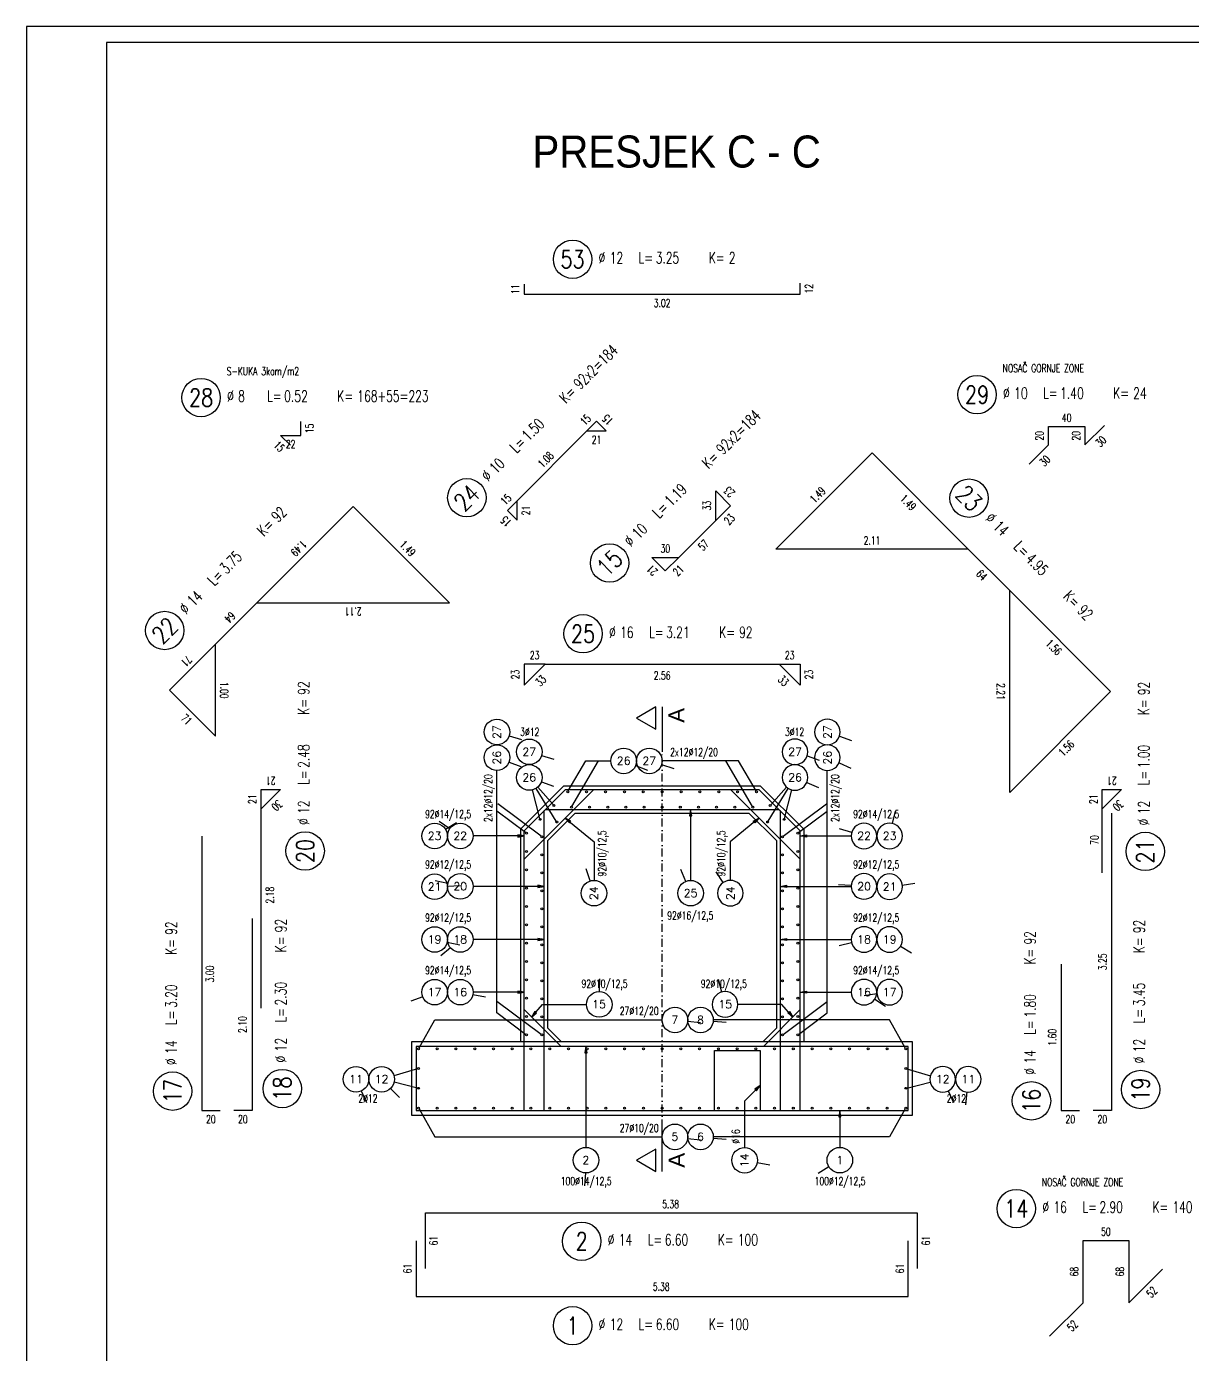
# Model space of a CAD drawing. Extents: x 14889 to 20301, y 1178 to 4297.
# Drawn here: x 14889 to 16165, y 2845 to 4297 of the extents above; entities that cross this region are included whole.
import ezdxf
from ezdxf.enums import TextEntityAlignment as Align

# ---------------------------------------------------------------- set-up
doc = ezdxf.new("R2010")
doc.units = 0
doc.header["$LTSCALE"] = 35
doc.linetypes.add('CENTER', pattern=[0.47, 0.25, -0.1, 0.02, -0.1])
doc.linetypes.add('HIDDEN', pattern=[9.525, 6.35, -3.175])
for name, color, linetype in [('ARM', 1, 'CONTINUOUS'), ('ARM-I', 6, 'CONTINUOUS'), ('BETON', 7, 'CONTINUOUS'), ('CRTICA', 7, 'CONTINUOUS'), ('KOTE', 4, 'CONTINUOUS'), ('OSI', 2, 'CENTER'), ('TANKO', 8, 'CONTINUOUS'), ('TEKST', 7, 'CONTINUOUS')]:
    doc.layers.add(name, color=color, linetype=linetype)
doc.styles.add('KOTE', font='romans.shx', dxfattribs={"width": 0.7})
doc.styles.add('NASLOV', font='ARIAL.TTF')
doc.styles.get("Standard").update_dxf_attribs({"font": 'romans.shx', "width": 0.9})

# ---------------------------------------------------------------- blocks, each defined once
blk = doc.blocks.new('POZ')
at = {"layer": 'ARM-I'}
blk.add_circle((0, 0), 0.6, dxfattribs=at)
at = {"layer": 'ARM', "width": 0.7}
for s, p in [('%%c', (0.814, -0.125)), ('L=', (2.064, -0.125)), ('K=', (4.256, -0.125))]:
    blk.add_text(s, height=0.35, dxfattribs=at).set_placement(p)
for tag, p in [('VA', (0.879, 0.435)), ('FI', (1.162, -0.13)), ('DUZ', (2.598, -0.13)), ('KOM', (4.881, -0.13))]:
    blk.add_attdef(tag, p, '', height=0.35, dxfattribs=at)
at = {"layer": 'ARM', "width": 0.7, "flags": 1}
for tag, p in [('TIP', (1.038, -0.896)), ('A', (1.162, -1.411)), ('B', (1.162, -1.918)), ('C', (1.162, -2.426)), ('D', (1.162, -2.934)), ('E', (1.162, -3.441)), ('F', (1.162, -3.949)), ('G', (1.162, -4.457)), ('H', (1.162, -4.964)), ('I', (1.162, -5.472)), ('J', (1.162, -5.98)), ('K', (1.162, -6.487)), ('L', (1.162, -6.995)), ('M', (1.162, -7.503)), ('N', (1.162, -8.011))]:
    blk.add_attdef(tag, p, '', height=0.35, dxfattribs=at)
at = {"layer": 'ARM-I', "width": 0.8}
blk.add_attdef('POZ', text='', height=0.55, dxfattribs=at).set_placement((0, 0), align=Align.MIDDLE)
blk = doc.blocks.new('STR')
at = {"layer": 'KOTE', "color": 9}
blk.add_lwpolyline([(-1, 0.17), (-1, -0.17), (0, 0)], close=True, dxfattribs=at)
at = {"layer": 'KOTE', "color": 9, "linetype": 'ByBlock'}
blk.add_solid([(-1, 0.17), (-1, -0.17), (0, 0)], dxfattribs=at)
blk = doc.blocks.new('P')
at = {"layer": 'KOTE'}
blk.add_circle((0, 0), 0.4, dxfattribs=at)
blk.add_attdef('P', text='', height=0.25, dxfattribs=at).set_placement((-0.004, 0.004), align=Align.MIDDLE)

msp = doc.modelspace()

# ---------------------------------------------------------------- linework, layer by layer
at = {"layer": 'ARM'}
for p, q in [((15433.6, 3417.3), (15478.8, 3462.5)), ((15433.6, 3386.2), (15510, 3462.5)), ((15478.8, 3462.5), (15690.4, 3462.5)), ((15659.3, 3462.5), (15735.6, 3386.2)), ((15735.6, 3417.3), (15690.4, 3462.5)), ((15455.6, 3111.5), (15455.6, 3439.3)), ((15456.8, 3440.5), (15712.4, 3440.5)), ((15713.6, 3439.3), (15713.6, 3111.5)), ((15433.6, 3111.5), (15433.6, 3417.3)), ((15735.6, 3111.5), (15735.6, 3417.3)), ((15474, 3181.5), (15433.6, 3221.9)), ((15735.6, 3221.9), (15695.3, 3181.5)), ((15641.8, 3111.5), (15641.8, 3177.2)), ((15641.8, 3177.2), (15691.8, 3177.2)), ((15691.8, 3177.2), (15691.8, 3111.5))]:
    msp.add_line(p, q, dxfattribs=at)
msp.add_lwpolyline([(15853.6, 3181.5), (15315.6, 3181.5), (15315.6, 3111.5), (15853.6, 3111.5)], close=True, dxfattribs=at)
at = {"layer": 'ARM-I'}
for points in [[(15433.6, 4015), (15433.6, 4004), (15735.6, 4004), (15735.6, 4016)], [(15178, 3839.1), (15167.3, 3849.7), (15189.3, 3849.7), (15189.3, 3864.7)], [(15425.9, 3756.9), (15425.9, 3778.1), (15502.3, 3854.5), (15523.5, 3854.5)], [(15985.9, 3818), (16007.1, 3839.2), (16007.1, 3859.2), (16047.1, 3859.2), (16047.1, 3839.2), (16068.3, 3860.5)], [(15573.2, 3716.3), (15602.9, 3716.3), (15643.2, 3756.6), (15643.2, 3789.1)], [(15964.8, 3459.3), (15964.8, 3679.9), (15919.5, 3725.1), (15708.8, 3725.1)], [(15096.1, 3520.8), (15096.1, 3621.2), (15141.4, 3666.5), (15352.1, 3666.5)], [(15433.6, 3576.6), (15456.6, 3599.6), (15712.6, 3599.6), (15735.6, 3576.6)], [(15146, 3223.3), (15146, 3441.3), (15167, 3462.3)], [(16066.1, 3371.3), (16066.1, 3441.3), (16087.1, 3462.3)], [(16076.1, 3436.5), (16076.1, 3111.5), (16056.1, 3111.5)], [(15081, 3411.5), (15081, 3111.5), (15101, 3111.5)], [(15136, 3321.5), (15136, 3111.5), (15116, 3111.5)], [(16021.1, 3271.5), (16021.1, 3111.5), (16041.1, 3111.5)], [(15325.6, 2938.6), (15325.6, 2999.6), (15863.6, 2999.6), (15863.6, 2938.6)], [(15315.6, 2969.1), (15315.6, 2908.1), (15853.6, 2908.1), (15853.6, 2969.1)], [(16008.2, 2864.5), (16045, 2901.2), (16045, 2969.2), (16095, 2969.2), (16095, 2901.2), (16131.8, 2938)]]:
    msp.add_lwpolyline(points, dxfattribs=at)
at = {"layer": 'BETON'}
for p, q in [((15429.6, 3418.9), (15477.2, 3466.5)), ((15477.2, 3466.5), (15692, 3466.5)), ((15739.6, 3418.9), (15692, 3466.5)), ((15459.6, 3406.5), (15489.6, 3436.5)), ((15489.6, 3436.5), (15679.6, 3436.5)), ((15679.6, 3436.5), (15709.6, 3406.5)), ((15429.6, 3418.9), (15429.6, 3186.5)), ((15739.6, 3418.9), (15739.6, 3186.5)), ((15459.6, 3201.5), (15459.6, 3406.5)), ((15709.6, 3406.5), (15709.6, 3201.5)), ((15474.6, 3186.5), (15459.6, 3201.5)), ((15709.6, 3201.5), (15694.6, 3186.5))]:
    msp.add_line(p, q, dxfattribs=at)
for points in [[(14889.4, 1373.1), (19511, 1373.1), (19511, 4296.7), (14889.4, 4296.7)], [(14976.9, 1390.6), (19493.5, 1390.6), (19493.5, 4279.2), (14976.9, 4279.2)], [(15858.6, 3186.5), (15310.6, 3186.5), (15310.6, 3106.5), (15858.6, 3106.5)]]:
    msp.add_lwpolyline(points, close=True, dxfattribs=at)
at = {"layer": 'CRTICA'}
for p, q in [((15417.3, 3521.2), (15430.7, 3517.1)), ((15778.5, 3520.6), (15791.7, 3516)), ((15452.8, 3499.6), (15466.2, 3495.5)), ((15417.1, 3492.4), (15430.2, 3487.5)), ((15555.6, 3488.6), (15568.7, 3483.5)), ((15584, 3489.6), (15597.3, 3485.4)), ((15743.2, 3499.1), (15756.4, 3494.6)), ((15778.1, 3491.6), (15790.9, 3485.9)), ((15452.5, 3470.8), (15465.6, 3466)), ((15742.8, 3470.1), (15755.7, 3464.7)), ((15352.3, 3419.6), (15340.8, 3427.5)), ((15836.6, 3425.2), (15839.8, 3438.8)), ((15347.7, 3419.1), (15359.5, 3426.5)), ((15792, 3415.5), (15778.5, 3419.5)), ((15505.8, 3362.4), (15501.5, 3375.7)), ((15610.4, 3362), (15605.1, 3374.9)), ((15651.4, 3360.7), (15643.6, 3372.4)), ((15350.2, 3359.6), (15336.5, 3362.7)), ((15349.8, 3356.8), (15363.8, 3357.5)), ((15791.4, 3357.3), (15777.5, 3358.2)), ((15847.3, 3358), (15861.1, 3359.9)), ((15353.1, 3289.4), (15342.4, 3280.4)), ((15349.5, 3295.5), (15363.2, 3292.6)), ((15791.8, 3294.9), (15778.3, 3291.4)), ((15845.4, 3291.2), (15857.4, 3284)), ((15516.1, 3241.4), (15516.4, 3255.4)), ((15649.9, 3241), (15646.4, 3254.5)), ((15377.6, 3238.2), (15391.3, 3235.6)), ((15819.5, 3238.9), (15805.7, 3237)), ((15322.7, 3235.9), (15309.6, 3230.9)), ((15817.1, 3233.2), (15828.9, 3225.6)), ((15612.5, 3209), (15626.5, 3207.6)), ((15640.6, 3209.3), (15654.5, 3208.1)), ((15255.5, 3132.9), (15261.2, 3120.1)), ((15287.5, 3135.6), (15297.3, 3125.6)), ((15897.4, 3133), (15903.3, 3120.3)), ((15918, 3131.7), (15916.6, 3117.8)), ((15612.5, 3080.9), (15626.4, 3079.3)), ((15640.6, 3081.3), (15654.5, 3080)), ((15688.6, 3054.6), (15702.4, 3052.1)), ((15767.1, 3049.7), (15755.2, 3042.4)), ((15500.6, 3043.1), (15499.8, 3029.2))]:
    msp.add_line(p, q, dxfattribs=at)
at = {"layer": 'KOTE'}
for centre in [(15481.4, 3460), (15502, 3460), (15522.7, 3460), (15543.3, 3460), (15564, 3460), (15584.6, 3460), (15605.3, 3460), (15625.9, 3460), (15646.6, 3460), (15667.2, 3460), (15687.9, 3460), (15466.3, 3444.9), (15485.4, 3443), (15505.3, 3443), (15525.1, 3443), (15544.9, 3443), (15564.8, 3443), (15584.6, 3443), (15604.5, 3443), (15624.3, 3443), (15644.1, 3443), (15664, 3443), (15683.8, 3443), (15702.9, 3444.9), (15451.2, 3429.8), (15469.3, 3426.9), (15700, 3426.9), (15718, 3429.8), (15436.1, 3414.8), (15733.1, 3414.8), (15453.1, 3410.7), (15716.1, 3410.7), (15436.1, 3394.7), (15453.1, 3391), (15716.1, 3391), (15733.1, 3394.7), (15436.1, 3374.6), (15453.1, 3371.3), (15716.1, 3371.3), (15733.1, 3374.6), (15436.1, 3354.6), (15733.1, 3354.6), (15453.1, 3351.6), (15716.1, 3351.6), (15436.1, 3334.5), (15453.1, 3331.9), (15716.1, 3331.9), (15733.1, 3334.5), (15436.1, 3314.4), (15453.1, 3312.2), (15716.1, 3312.2), (15733.1, 3314.4), (15436.1, 3294.4), (15453.1, 3292.5), (15716.1, 3292.5), (15733.1, 3294.4), (15436.1, 3274.3), (15453.1, 3272.8), (15716.1, 3272.8), (15733.1, 3274.3), (15436.1, 3254.3), (15453.1, 3253.1), (15716.1, 3253.1), (15733.1, 3254.3), (15436.1, 3234.2), (15453.1, 3233.5), (15716.1, 3233.5), (15733.1, 3234.2), (15436.1, 3214.1), (15453.1, 3213.8), (15716.1, 3213.8), (15733.1, 3214.1), (15436.1, 3194.1), (15453.1, 3194.1), (15716.1, 3194.1), (15733.1, 3194.1), (15318.1, 3179), (15338.6, 3179), (15359.1, 3179), (15379.6, 3179), (15400.1, 3179), (15420.6, 3179), (15441.1, 3179), (15461.6, 3179), (15482.1, 3179), (15502.6, 3179), (15523.1, 3179), (15543.6, 3179), (15564.1, 3179), (15584.6, 3179), (15605.1, 3179), (15625.6, 3179), (15646.1, 3179), (15666.6, 3179), (15687.1, 3179), (15707.6, 3179), (15728.1, 3179), (15748.6, 3179), (15769.1, 3179), (15789.6, 3179), (15810.1, 3179), (15830.6, 3179), (15851.1, 3179), (15318.1, 3157.3), (15851.1, 3157.3), (15318.1, 3135.7), (15851.1, 3135.7), (15318.1, 3114), (15338.6, 3114), (15359.1, 3114), (15379.6, 3114), (15400.1, 3114), (15420.6, 3114), (15441.1, 3114), (15461.6, 3114), (15482.1, 3114), (15502.6, 3114), (15523.1, 3114), (15543.6, 3114), (15564.1, 3114), (15584.6, 3114), (15605.1, 3114), (15625.6, 3114), (15646.1, 3114), (15666.6, 3114), (15687.1, 3114), (15707.6, 3114), (15728.1, 3114), (15748.6, 3114), (15769.1, 3114), (15789.6, 3114), (15810.1, 3114), (15830.6, 3114), (15851.1, 3114)]:
    msp.add_circle(centre, 1.05, dxfattribs=at)
at = {"layer": 'OSI'}
msp.add_line((15584.6, 3076.5), (15584.6, 3503.8), dxfattribs=at)
at = {"layer": 'TANKO'}
for p, q in [((15481.9, 3460.9), (15501, 3493.7)), ((15486, 3443.9), (15514.9, 3493.7)), ((15501, 3493.7), (15528.6, 3493.7)), ((15668.2, 3493.7), (15584.6, 3493.7)), ((15683.3, 3443.9), (15654.3, 3493.7)), ((15687.3, 3460.9), (15668.2, 3493.7)), ((15403.9, 3218.2), (15403.9, 3483.3)), ((15765.3, 3218.2), (15765.3, 3483.3)), ((15451, 3430.9), (15442.9, 3462.1)), ((15468.7, 3427.8), (15446.7, 3463.7)), ((15465.6, 3445.7), (15448.6, 3465.1)), ((15700.5, 3427.8), (15722.6, 3463.7)), ((15703.6, 3445.7), (15720.7, 3465.1)), ((15718.3, 3430.9), (15726.4, 3462.1)), ((15452.3, 3411.3), (15404.9, 3446.7)), ((15717, 3411.3), (15764.3, 3446.7)), ((15435.3, 3415.4), (15403.9, 3438.9)), ((15478.7, 3431.2), (15510.1, 3405.3)), ((15615.8, 3440.5), (15615.8, 3363.1)), ((15690.5, 3431.2), (15659.2, 3405.3)), ((15733.9, 3415.4), (15765.3, 3438.9)), ((15433.6, 3411.6), (15377.8, 3411.6)), ((15510.1, 3405.3), (15510.1, 3363.1)), ((15659.2, 3405.3), (15659.2, 3363.1)), ((15735.6, 3411.6), (15791.4, 3411.6)), ((15455.6, 3356.5), (15377.8, 3356.5)), ((15713.6, 3356.5), (15791.4, 3356.5)), ((15455.6, 3298.4), (15377.8, 3298.4)), ((15713.6, 3298.4), (15791.4, 3298.4)), ((15433.6, 3240.8), (15377.8, 3240.8)), ((15735.6, 3240.8), (15791.4, 3240.8)), ((15452.3, 3194.7), (15403.9, 3230.8)), ((15441.8, 3213.6), (15453.7, 3227.4)), ((15453.7, 3227.4), (15501.8, 3227.4)), ((15715.6, 3227.4), (15667.5, 3227.4)), ((15727.4, 3213.6), (15715.6, 3227.4)), ((15717, 3194.7), (15765.3, 3230.8)), ((15318.7, 3179.9), (15335.9, 3210.4)), ((15335.9, 3210.4), (15584.6, 3210.4)), ((15435.3, 3194.7), (15403.9, 3218.2)), ((15833.4, 3210.4), (15640.6, 3210.4)), ((15733.9, 3194.7), (15765.3, 3218.2)), ((15850.6, 3179.9), (15833.4, 3210.4)), ((15501.3, 3181.5), (15501.3, 3071.1)), ((15317.1, 3157), (15291.2, 3149.5)), ((15852.1, 3157), (15878, 3149.5)), ((15317.1, 3135.9), (15291.4, 3142.3)), ((15691.8, 3138.9), (15674.8, 3121.8)), ((15852.1, 3135.9), (15877.9, 3142.3)), ((15318.7, 3113.1), (15335.9, 3082.6)), ((15674.8, 3121.8), (15674.8, 3071)), ((15779, 3111.5), (15779, 3071.1)), ((15850.6, 3113.1), (15833.4, 3082.6)), ((15335.9, 3082.6), (15584.6, 3082.6)), ((15833.4, 3082.6), (15640.6, 3082.6))]:
    msp.add_line(p, q, dxfattribs=at)
for points in [[(15502.3, 3854.5), (15512.9, 3865.1), (15523.5, 3854.5)], [(15919.5, 3725.1), (15814.2, 3830.5), (15708.8, 3725.1)], [(15425.9, 3778.1), (15415.3, 3767.5), (15425.9, 3756.9)], [(15643.2, 3756.6), (15659.5, 3772.8), (15643.2, 3789.1)], [(15141.4, 3666.5), (15246.7, 3771.9), (15352.1, 3666.5)], [(15602.9, 3716.3), (15588.1, 3701.4), (15573.2, 3716.3)], [(15964.8, 3679.9), (16075.1, 3569.6), (15964.8, 3459.3)], [(15096.1, 3621.2), (15045.9, 3571), (15096.1, 3520.8)], [(15456.6, 3599.6), (15433.6, 3599.6), (15433.6, 3576.6)], [(15712.6, 3599.6), (15735.6, 3599.6), (15735.6, 3576.6)], [(15146, 3441.3), (15146, 3462.3), (15167, 3462.3)], [(16066.1, 3441.3), (16066.1, 3462.3), (16087.1, 3462.3)]]:
    msp.add_lwpolyline(points, dxfattribs=at)
at = {"layer": 'TEKST', "linetype": 'HIDDEN'}
for p, q in [((15584.6, 3552.8), (15584.6, 3503.8)), ((15584.6, 3044.8), (15584.6, 3093.8))]:
    msp.add_line(p, q, dxfattribs=at)
at = {"layer": 'TEKST'}
for points in [[(15577.6, 3528.3), (15577.6, 3552.8), (15556.4, 3540.6)], [(15577.6, 3044.8), (15577.6, 3069.3), (15556.4, 3057)]]:
    msp.add_lwpolyline(points, close=True, dxfattribs=at)

# ---------------------------------------------------------------- block references
at = {"layer": 'KOTE', "xscale": 35, "yscale": 35, "zscale": 35}
for p, values in [((15486.6, 4042.2), {'POZ': '53', 'FI': '12', 'DUZ': '3.25', 'KOM': '2'}), ((15080.3, 3891), {'POZ': '28', 'FI': '8', 'DUZ': '0.52', 'KOM': '168+55=223'}), ((15929.1, 3894.2), {'POZ': '29', 'FI': '10', 'DUZ': '1.40', 'KOM': '24'}), ((15498.1, 3632.7), {'POZ': '25', 'FI': '16', 'DUZ': '3.21', 'KOM': '92'}), ((15972, 3004.2), {'POZ': '14', 'FI': '16', 'DUZ': '2.90', 'KOM': '140'}), ((15496.6, 2968.5), {'POZ': '2', 'FI': '14', 'DUZ': '6.60', 'KOM': '100'}), ((15486.6, 2876.1), {'POZ': '1', 'FI': '12', 'DUZ': '6.60', 'KOM': '100'})]:
    msp.add_blockref('POZ', p, dxfattribs=at).add_auto_attribs(values)
for p, rotation, values in [((15371, 3781.5), 44.99999999999645, {'POZ': '24', 'FI': '10', 'DUZ': '1.50', 'KOM': '92x2=184'}), ((15527.1, 3710.1), 44.99999999999613, {'POZ': '15', 'FI': '10', 'DUZ': '1.19', 'KOM': '92x2=184'}), ((15920.3, 3781), 315.0000000000036, {'POZ': '23', 'FI': '14', 'DUZ': '4.95', 'KOM': '92'}), ((15040.5, 3636.3), 45.00000000000573, {'POZ': '22', 'FI': '14', 'DUZ': '3.75', 'KOM': '92'}), ((15194.1, 3395.2), 90, {'POZ': '20', 'FI': '12', 'DUZ': '2.48', 'KOM': '92'}), ((16113, 3394.7), 90, {'POZ': '21', 'FI': '12', 'DUZ': '1.00', 'KOM': '92'}), ((15049.1, 3132.6), 90, {'POZ': '17', 'FI': '14', 'DUZ': '3.20', 'KOM': '92'}), ((15169.1, 3135.4), 90, {'POZ': '18', 'FI': '12', 'DUZ': '2.30', 'KOM': '92'}), ((16108, 3134.4), 90, {'POZ': '19', 'FI': '12', 'DUZ': '3.45', 'KOM': '92'}), ((15988.6, 3122), 90, {'POZ': '16', 'FI': '14', 'DUZ': '1.80', 'KOM': '92'})]:
    msp.add_blockref('POZ', p, dxfattribs=dict(at, rotation=rotation)).add_auto_attribs(values)
at = {"layer": 'KOTE'}
ref = msp.add_blockref('P', (15403.9, 3525.3), dxfattribs=dict(at, xscale=35, yscale=35, zscale=35, rotation=90))
ref.add_attrib('P', '27', dxfattribs={"height": 8.75, "rotation": 90}).set_placement((15403.8, 3525.2), align=Align.MIDDLE)
ref = msp.add_blockref('P', (15765.3, 3525.3), dxfattribs=dict(at, xscale=-35, yscale=35, zscale=35, rotation=270.0000000000081))
ref.add_attrib('P', '27', dxfattribs={"height": 8.75, "rotation": 90}).set_placement((15765.5, 3525.2), align=Align.MIDDLE)
ref = msp.add_blockref('P', (15439.3, 3503.6), dxfattribs=dict(at, xscale=35, yscale=35, zscale=35))
ref.add_attrib('P', '27', dxfattribs={"height": 8.75}).set_placement((15439.2, 3503.7), align=Align.MIDDLE)
ref = msp.add_blockref('P', (15729.9, 3503.6), dxfattribs=dict(at, xscale=-35, yscale=35, zscale=35))
ref.add_attrib('P', '27', dxfattribs={"height": 8.75}).set_placement((15730, 3503.7), align=Align.MIDDLE)
ref = msp.add_blockref('P', (15403.9, 3497.3), dxfattribs=dict(at, xscale=35, yscale=35, zscale=35, rotation=90))
ref.add_attrib('P', '26', dxfattribs={"height": 8.75, "rotation": 90}).set_placement((15403.8, 3497.2), align=Align.MIDDLE)
ref = msp.add_blockref('P', (15542.6, 3493.7), dxfattribs=dict(at, xscale=35, yscale=35, zscale=35))
ref.add_attrib('P', '26', dxfattribs={"height": 8.75}).set_placement((15542.5, 3493.9), align=Align.MIDDLE)
ref = msp.add_blockref('P', (15570.6, 3493.7), dxfattribs=dict(at, xscale=35, yscale=35, zscale=35))
ref.add_attrib('P', '27', dxfattribs={"height": 8.75}).set_placement((15570.5, 3493.9), align=Align.MIDDLE)
ref = msp.add_blockref('P', (15765.3, 3497.3), dxfattribs=dict(at, xscale=-35, yscale=35, zscale=35, rotation=270.0000000000081))
ref.add_attrib('P', '26', dxfattribs={"height": 8.75, "rotation": 90}).set_placement((15765.5, 3497.2), align=Align.MIDDLE)
ref = msp.add_blockref('P', (15439.3, 3475.6), dxfattribs=dict(at, xscale=35, yscale=35, zscale=35))
ref.add_attrib('P', '26', dxfattribs={"height": 8.75}).set_placement((15439.2, 3475.7), align=Align.MIDDLE)
ref = msp.add_blockref('P', (15729.9, 3475.6), dxfattribs=dict(at, xscale=-35, yscale=35, zscale=35))
ref.add_attrib('P', '26', dxfattribs={"height": 8.75}).set_placement((15730, 3475.7), align=Align.MIDDLE)
at = {"layer": 'KOTE', "yscale": 7, "zscale": 7}
for p, xscale, rotation in [((15615.8, 3440.5), 7, 90), ((15735.6, 3411.6), -7, 8.553158181712206e-12), ((15713.6, 3356.5), -7, 359.9999999999905), ((15713.6, 3298.4), -7, 359.9999999999931), ((15735.6, 3240.8), -7, 6.474820679613913e-12), ((15501.3, 3181.5), 7, 90), ((15779, 3111.5), 7, 90)]:
    msp.add_blockref('STR', p, dxfattribs=dict(at, xscale=xscale, rotation=rotation))
at = {"layer": 'KOTE'}
ref = msp.add_blockref('P', (15335.8, 3411.6), dxfattribs=dict(at, xscale=35, yscale=35, zscale=35))
ref.add_attrib('P', '23', dxfattribs={"height": 8.75}).set_placement((15335.7, 3411.7), align=Align.MIDDLE)
ref = msp.add_blockref('P', (15363.8, 3411.6), dxfattribs=dict(at, xscale=35, yscale=35, zscale=35))
ref.add_attrib('P', '22', dxfattribs={"height": 8.75}).set_placement((15363.7, 3411.7), align=Align.MIDDLE)
at = {"layer": 'KOTE', "xscale": 7, "yscale": 7, "zscale": 7}
for p in [(15433.6, 3411.6), (15455.6, 3356.5), (15455.6, 3298.4), (15433.6, 3240.8)]:
    msp.add_blockref('STR', p, dxfattribs=at)
at = {"layer": 'KOTE'}
ref = msp.add_blockref('P', (15805.4, 3411.6), dxfattribs=dict(at, xscale=-35, yscale=35, zscale=35, rotation=8.553158181712206e-12))
ref.add_attrib('P', '22', dxfattribs={"height": 8.75}).set_placement((15805.5, 3411.7), align=Align.MIDDLE)
ref = msp.add_blockref('P', (15833.4, 3411.6), dxfattribs=dict(at, xscale=-35, yscale=35, zscale=35, rotation=8.553158181712206e-12))
ref.add_attrib('P', '23', dxfattribs={"height": 8.75}).set_placement((15833.5, 3411.7), align=Align.MIDDLE)
ref = msp.add_blockref('P', (15335.8, 3356.1), dxfattribs=dict(at, xscale=35, yscale=35, zscale=35))
ref.add_attrib('P', '21', dxfattribs={"height": 8.75}).set_placement((15335.7, 3356.2), align=Align.MIDDLE)
ref = msp.add_blockref('P', (15363.8, 3356.5), dxfattribs=dict(at, xscale=35, yscale=35, zscale=35))
ref.add_attrib('P', '20', dxfattribs={"height": 8.75}).set_placement((15363.7, 3356.6), align=Align.MIDDLE)
ref = msp.add_blockref('P', (15805.4, 3356.5), dxfattribs=dict(at, xscale=-35, yscale=35, zscale=35, rotation=359.9999999999905))
ref.add_attrib('P', '20', dxfattribs={"height": 8.75, "rotation": 360}).set_placement((15805.5, 3356.6), align=Align.MIDDLE)
ref = msp.add_blockref('P', (15833.4, 3356.1), dxfattribs=dict(at, xscale=-35, yscale=35, zscale=35, rotation=359.9999999999905))
ref.add_attrib('P', '21', dxfattribs={"height": 8.75, "rotation": 360}).set_placement((15833.5, 3356.2), align=Align.MIDDLE)
ref = msp.add_blockref('P', (15510.1, 3349.1), dxfattribs=dict(at, xscale=35, yscale=35, zscale=35, rotation=90))
ref.add_attrib('P', '24', dxfattribs={"height": 8.75, "rotation": 90}).set_placement((15509.9, 3349), align=Align.MIDDLE)
ref = msp.add_blockref('P', (15615.8, 3349.1), dxfattribs=dict(at, xscale=35, yscale=35, zscale=35))
ref.add_attrib('P', '25', dxfattribs={"height": 8.75}).set_placement((15615.7, 3349.2), align=Align.MIDDLE)
ref = msp.add_blockref('P', (15659.2, 3349.1), dxfattribs=dict(at, xscale=-35, yscale=35, zscale=35, rotation=270))
ref.add_attrib('P', '24', dxfattribs={"height": 8.75, "rotation": 90}).set_placement((15659.3, 3349), align=Align.MIDDLE)
ref = msp.add_blockref('P', (15335.8, 3298.4), dxfattribs=dict(at, xscale=35, yscale=35, zscale=35))
ref.add_attrib('P', '19', dxfattribs={"height": 8.75}).set_placement((15335.7, 3298.5), align=Align.MIDDLE)
ref = msp.add_blockref('P', (15363.8, 3298.4), dxfattribs=dict(at, xscale=35, yscale=35, zscale=35))
ref.add_attrib('P', '18', dxfattribs={"height": 8.75}).set_placement((15363.7, 3298.5), align=Align.MIDDLE)
ref = msp.add_blockref('P', (15805.4, 3298.4), dxfattribs=dict(at, xscale=-35, yscale=35, zscale=35, rotation=359.9999999999931))
ref.add_attrib('P', '18', dxfattribs={"height": 8.75, "rotation": 360}).set_placement((15805.5, 3298.5), align=Align.MIDDLE)
ref = msp.add_blockref('P', (15833.4, 3298.4), dxfattribs=dict(at, xscale=-35, yscale=35, zscale=35, rotation=359.9999999999931))
ref.add_attrib('P', '19', dxfattribs={"height": 8.75, "rotation": 360}).set_placement((15833.5, 3298.5), align=Align.MIDDLE)
ref = msp.add_blockref('P', (15335.8, 3240.8), dxfattribs=dict(at, xscale=35, yscale=35, zscale=35))
ref.add_attrib('P', '17', dxfattribs={"height": 8.75}).set_placement((15335.7, 3240.9), align=Align.MIDDLE)
ref = msp.add_blockref('P', (15363.8, 3240.8), dxfattribs=dict(at, xscale=35, yscale=35, zscale=35))
ref.add_attrib('P', '16', dxfattribs={"height": 8.75}).set_placement((15363.7, 3240.9), align=Align.MIDDLE)
ref = msp.add_blockref('P', (15805.4, 3240.8), dxfattribs=dict(at, xscale=-35, yscale=35, zscale=35))
ref.add_attrib('P', '16', dxfattribs={"height": 8.75}).set_placement((15805.5, 3240.9), align=Align.MIDDLE)
ref = msp.add_blockref('P', (15833.4, 3240.8), dxfattribs=dict(at, xscale=-35, yscale=35, zscale=35))
ref.add_attrib('P', '17', dxfattribs={"height": 8.75}).set_placement((15833.5, 3240.9), align=Align.MIDDLE)
ref = msp.add_blockref('P', (15515.8, 3227.4), dxfattribs=dict(at, xscale=35, yscale=35, zscale=35))
ref.add_attrib('P', '15', dxfattribs={"height": 8.75}).set_placement((15515.6, 3227.6), align=Align.MIDDLE)
ref = msp.add_blockref('P', (15653.5, 3227.4), dxfattribs=dict(at, xscale=-35, yscale=35, zscale=35, rotation=359.9999999999875))
ref.add_attrib('P', '15', dxfattribs={"height": 8.75, "rotation": 360}).set_placement((15653.6, 3227.6), align=Align.MIDDLE)
ref = msp.add_blockref('P', (15598.6, 3210.4), dxfattribs=dict(at, xscale=35, yscale=35, zscale=35))
ref.add_attrib('P', '7', dxfattribs={"height": 8.75}).set_placement((15598.5, 3210.5), align=Align.MIDDLE)
ref = msp.add_blockref('P', (15626.6, 3210.4), dxfattribs=dict(at, xscale=35, yscale=35, zscale=35))
ref.add_attrib('P', '8', dxfattribs={"height": 8.75}).set_placement((15626.5, 3210.5), align=Align.MIDDLE)
ref = msp.add_blockref('P', (15249.8, 3145.6), dxfattribs=dict(at, xscale=35, yscale=35, zscale=35))
ref.add_attrib('P', '11', dxfattribs={"height": 8.75}).set_placement((15249.7, 3145.8), align=Align.MIDDLE)
ref = msp.add_blockref('P', (15277.8, 3145.6), dxfattribs=dict(at, xscale=35, yscale=35, zscale=35))
ref.add_attrib('P', '12', dxfattribs={"height": 8.75}).set_placement((15277.7, 3145.8), align=Align.MIDDLE)
ref = msp.add_blockref('P', (15891.5, 3145.6), dxfattribs=dict(at, xscale=-35, yscale=35, zscale=35, rotation=1.111111203044857e-11))
ref.add_attrib('P', '12', dxfattribs={"height": 8.75}).set_placement((15891.6, 3145.8), align=Align.MIDDLE)
ref = msp.add_blockref('P', (15919.5, 3145.6), dxfattribs=dict(at, xscale=-35, yscale=35, zscale=35))
ref.add_attrib('P', '11', dxfattribs={"height": 8.75}).set_placement((15919.6, 3145.8), align=Align.MIDDLE)
ref = msp.add_blockref('P', (15598.6, 3082.6), dxfattribs=dict(at, xscale=35, yscale=35, zscale=35))
ref.add_attrib('P', '5', dxfattribs={"height": 8.75}).set_placement((15598.5, 3082.8), align=Align.MIDDLE)
ref = msp.add_blockref('P', (15626.6, 3082.6), dxfattribs=dict(at, xscale=35, yscale=35, zscale=35))
ref.add_attrib('P', '6', dxfattribs={"height": 8.75}).set_placement((15626.5, 3082.8), align=Align.MIDDLE)
ref = msp.add_blockref('P', (15501.3, 3057.1), dxfattribs=dict(at, xscale=35, yscale=35, zscale=35))
ref.add_attrib('P', '2', dxfattribs={"height": 8.75}).set_placement((15501.2, 3057.3), align=Align.MIDDLE)
ref = msp.add_blockref('P', (15674.8, 3057), dxfattribs=dict(at, xscale=35, yscale=35, zscale=35, rotation=90))
ref.add_attrib('P', '14', dxfattribs={"height": 8.75, "rotation": 90}).set_placement((15674.6, 3056.9), align=Align.MIDDLE)
ref = msp.add_blockref('P', (15779, 3057.1), dxfattribs=dict(at, xscale=35, yscale=35, zscale=35))
ref.add_attrib('P', '1', dxfattribs={"height": 8.75}).set_placement((15778.9, 3057.3), align=Align.MIDDLE)
at = {"layer": 'TANKO', "yscale": 7, "zscale": 7}
for p, xscale, rotation in [((15478.7, 3431.2), 7, 140.4682214412684), ((15690.5, 3431.2), -7, 219.5317785587316), ((15441.8, 3213.6), 7, 229.3457073758567), ((15727.4, 3213.6), -7, 130.6542926241307), ((15691.8, 3138.9), 7, 45.27857819038436)]:
    msp.add_blockref('STR', p, dxfattribs=dict(at, xscale=xscale, rotation=rotation))

# ---------------------------------------------------------------- texts
at = {"layer": 'KOTE', "style": 'KOTE', "width": 0.7}
for s, rotation, p in [('11', 90, (15424, 4009.5)), ('12', 90, (15745.2, 4010)), ('15', 45, (15500.8, 3866.6)), ('15', 135, (15525, 3866.6)), ('15', 90, (15198.9, 3857.2)), ('21', 360, (15512.9, 3844.9)), ('20', 90, (15997.4, 3849.2)), ('20', 90, (16037.4, 3849.2)), ('30', 45, (16064.5, 3843)), ('15', 315, (15165.8, 3837.6)), ('1.08', 45, (15457.3, 3823.1)), ('30', 45, (16003.3, 3821.8)), ('23', 135, (15658.2, 3787.8)), ('1.49', 45, (15754.7, 3784.6)), ('15', 45, (15413.8, 3779.6)), ('33', 90, (15633.6, 3772.8)), ('1.49', 315, (15853.8, 3776.2)), ('15', 135, (15413.8, 3755.4)), ('21', 90, (15435.6, 3767.5)), ('23', 45, (15658.2, 3757.9)), ('1.49', 225, (15187.2, 3726)), ('1.49', 315, (15306.2, 3726)), ('57', 45, (15629.9, 3729.6)), ('2.11', 360, (15814.2, 3734.8)), ('30', 360, (15588.1, 3725.9)), ('21', 135, (15573.8, 3702)), ('21', 45, (15602.3, 3702)), ('64', 315, (15934.1, 3696.8)), ('2.11', 180, (15246.7, 3656.9)), ('64', 225, (15111.9, 3650.7)), ('1.56', 315, (16013.1, 3617.9)), ('71', 225, (15064.2, 3602.9)), ('23', 90, (15424, 3588.1)), ('33', 45, (15451.9, 3581.3)), ('33', 315, (15717.3, 3581.3)), ('23', 90, (15745.2, 3588.1)), ('1.00', 270, (15105.7, 3571)), ('2.21', 270, (15955.1, 3569.6)), ('71', 315, (15064.2, 3539.1)), ('1.56', 45, (16026.7, 3507.6)), ('21', 180, (15156.5, 3471.9)), ('21', 180, (16076.6, 3471.9)), ('21', 90, (15136.3, 3451.8)), ('30', 225, (15163.3, 3445)), ('21', 90, (16056.4, 3451.8)), ('30', 225, (16083.4, 3445)), ('70', 90, (16057.6, 3407.2)), ('92%%c12/12,5', 360, (15818.8, 3379.8)), ('2.18', 90, (15155.6, 3346.9)), ('92%%c12/12,5', 360, (15818.8, 3321.7)), ('3.25', 90, (16066.4, 3274)), ('3.00', 90, (15089.9, 3260.7)), ('2.10', 90, (15125.6, 3205.4)), ('1.60', 90, (16011.4, 3191.5)), ('61', 90, (15334.5, 2969.1)), ('61', 90, (15873.2, 2969.1)), ('61', 90, (15306, 2938.6)), ('61', 90, (15844.7, 2938.6)), ('68', 90, (16035.4, 2935.2)), ('68', 90, (16085.4, 2935.2)), ('52', 45, (16120.2, 2912.8)), ('52', 45, (16033.4, 2876))]:
    msp.add_text(s, height=8.75, rotation=rotation, dxfattribs=at).set_placement(p, align=Align.MIDDLE)
for s, p in [('3.02', (15584.6, 3994.4)), ('40', (16027.1, 3868.9)), ('22', (15178.3, 3840.1)), ('23', (15445.1, 3609.2)), ('23', (15724.1, 3609.2)), ('2.56', (15584.6, 3587.1)), ('3%%c12', (15439.8, 3525.4)), ('3%%c12', (15729.5, 3525.4)), ('92%%c14/12,5', (15350.5, 3434.9)), ('92%%c14/12,5', (15818.8, 3434.9)), ('92%%c12/12,5', (15350.5, 3379.8)), ('92%%c12/12,5', (15350.5, 3321.7)), ('92%%c16/12,5', (15615.4, 3324)), ('92%%c14/12,5', (15350.5, 3264.1)), ('92%%c14/12,5', (15818.8, 3264.1)), ('2%%c12', (15262.8, 3124.6)), ('2%%c12', (15906.5, 3124.6)), ('20', (15091, 3101.9)), ('20', (15126, 3101.9)), ('20', (16031.1, 3101.9)), ('20', (16066.1, 3101.9)), ('100%%c14/12,5', (15501.5, 3033.6)), ('100%%c12/12,5', (15779.2, 3033.6)), ('5.38', (15593.9, 3009.1)), ('50', (16070, 2978.9)), ('5.38', (15583.6, 2918.8))]:
    msp.add_text(s, height=8.75, dxfattribs=at).set_placement(p, align=Align.MIDDLE)
for s, p in [('S-KUKA 3kom/m2', (15108.3, 3915.5)), ('NOSAČ GORNJE ZONE', (15957.1, 3918.7)), ('NOSAČ GORNJE ZONE', (16000, 3028.7))]:
    msp.add_text(s, height=8.75, dxfattribs=at).set_placement(p)
for s, p in [('2x12%%c12/20', (15645.6, 3499)), ('92%%c10/12,5', (15546.8, 3245.7)), ('27%%c12/20', (15580.8, 3215.9)), ('27%%c10/20', (15580.8, 3087.9))]:
    msp.add_text(s, height=8.75, dxfattribs=at).set_placement(p, align=Align.RIGHT)
for s, rotation, p in [('2x12%%c12/20', 90, (15398.7, 3479.1)), ('2x12%%c12/20', 90, (15778.1, 3479.1)), ('92%%c10/12,5', 360, (15677.3, 3245.7))]:
    msp.add_text(s, height=8.75, rotation=rotation, dxfattribs=at).set_placement(p, align=Align.RIGHT)
for s, p in [('92%%c10/12,5', (15523.3, 3367.3)), ('92%%c10/12,5', (15653.5, 3367.3)), ('%%c16', (15669.5, 3075.2))]:
    msp.add_text(s, height=8.75, rotation=90, dxfattribs=at).set_placement(p)
at = {"layer": 'TEKST', "style": 'NASLOV'}
for p in [(15600.3, 3543.5), (15600.4, 3057)]:
    msp.add_text('A', height=17.5, rotation=90, dxfattribs=at).set_placement(p, align=Align.MIDDLE)
at = {"layer": 'TEKST', "insert": (15600.5, 4159.8), "char_height": 35, "attachment_point": 5}
msp.add_mtext('{\\fArial|b0|i0|c238|p34;PRESJEK C - C}', dxfattribs=at)

doc.saveas('drawing.dxf')
